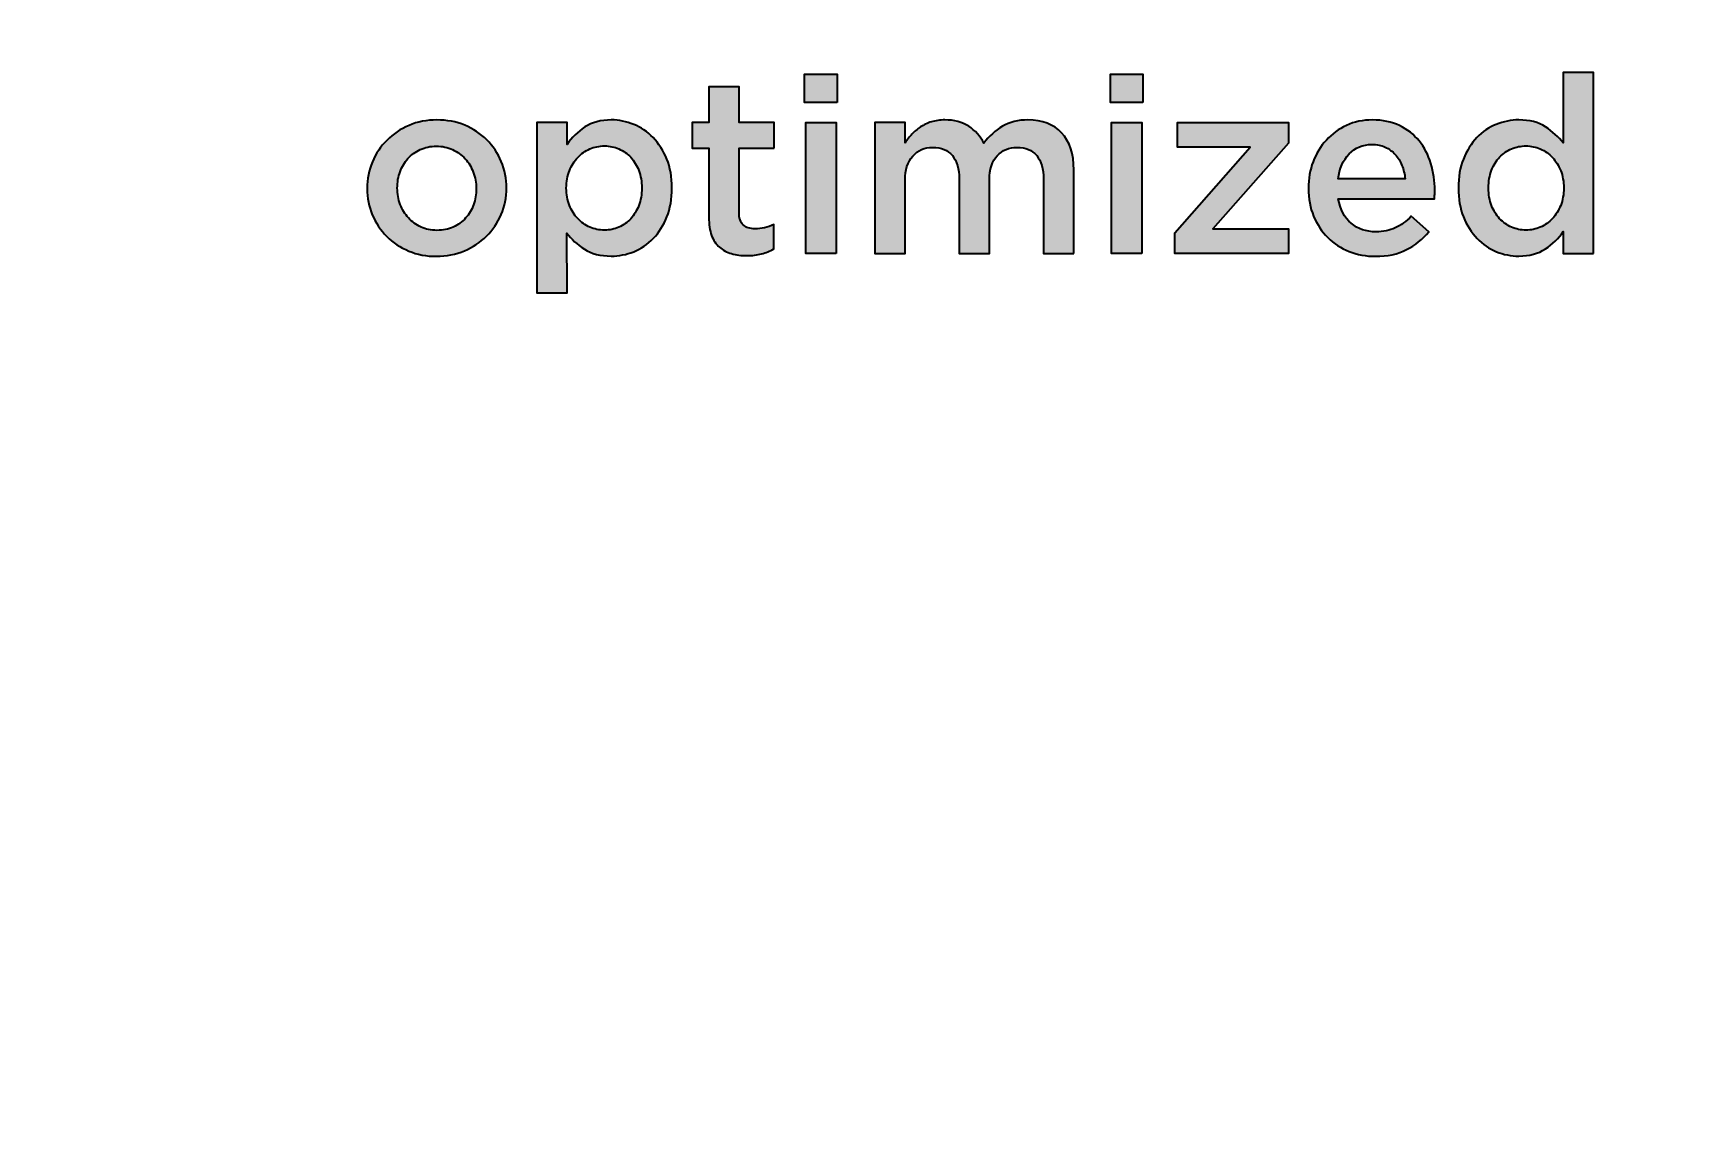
# Model space of a CAD drawing. Header units: millimetres. Extents: x 0 to 305, y -305 to 0.
# Drawn here: x 178.91 to 211.82, y -76.26 to -54.61 of the extents above; entities that cross this region are included whole.
import ezdxf

# ---------------------------------------------------------------- set-up
doc = ezdxf.new("R2010")
doc.units = ezdxf.units.MM
doc.header["$MEASUREMENT"] = 0
doc.layers.add('Layer 1', color=7, linetype='Continuous')

# ---------------------------------------------------------------- blocks, each defined once
blk = doc.blocks.new('block 2')
at = {"layer": 'Layer 1', "true_color": 0xffffff}
h = blk.add_hatch(color=7, dxfattribs=at)
h.dxf.hatch_style = 2
h.paths.add_polyline_path([(194.309, -56.002), (194.956, -56.002), (194.956, -55.434), (194.309, -55.434)])
h = blk.add_hatch(color=7, dxfattribs=at)
h.dxf.hatch_style = 2
h.paths.add_polyline_path([(200.414, -56.002), (201.061, -56.002), (201.061, -55.434), (200.414, -55.434)])
h = blk.add_hatch(color=7, dxfattribs=at)
h.dxf.hatch_style = 2
edge = h.paths.add_edge_path()
edge.add_spline(control_points=[(209.452, -56.807), (209.356, -56.686), (209.238, -56.579), (209.097, -56.486), (208.956, -56.394), (208.778, -56.348), (208.565, -56.348), (208.41, -56.348), (208.26, -56.378), (208.114, -56.437), (207.968, -56.496), (207.839, -56.584), (207.727, -56.701), (207.616, -56.818), (207.526, -56.961), (207.459, -57.128), (207.391, -57.296), (207.358, -57.489), (207.358, -57.706), (207.358, -57.924), (207.392, -58.116), (207.461, -58.284), (207.53, -58.452), (207.62, -58.595), (207.732, -58.711), (207.844, -58.828), (207.972, -58.916), (208.116, -58.976), (208.261, -59.035), (208.41, -59.064), (208.565, -59.064), (208.775, -59.064), (208.952, -59.017), (209.095, -58.921), (209.238, -58.826), (209.356, -58.711), (209.452, -58.576), (209.452, -58.576), (209.452, -59.01), (209.452, -59.01), (209.452, -59.01), (210.054, -59.01), (210.054, -59.01), (210.054, -59.01), (210.054, -55.405), (210.054, -55.405), (210.054, -55.405), (209.452, -55.405), (209.452, -55.405), (209.452, -55.405), (209.452, -56.807), (209.452, -56.807)], knot_values=[0, 0, 0, 0, 1, 1, 1, 2, 2, 2, 3, 3, 3, 4, 4, 4, 5, 5, 5, 6, 6, 6, 7, 7, 7, 8, 8, 8, 9, 9, 9, 10, 10, 10, 11, 11, 11, 12, 12, 12, 13, 13, 13, 14, 14, 14, 15, 15, 15, 16, 16, 16, 17, 17, 17, 17], degree=3, periodic=1)
edge = h.paths.add_edge_path()
edge.add_spline(control_points=[(209.4, -58.052), (209.359, -58.154), (209.304, -58.242), (209.235, -58.316), (209.166, -58.39), (209.086, -58.447), (208.994, -58.487), (208.902, -58.526), (208.807, -58.546), (208.708, -58.546), (208.607, -58.546), (208.511, -58.526), (208.42, -58.487), (208.33, -58.447), (208.251, -58.391), (208.182, -58.319), (208.113, -58.246), (208.059, -58.158), (208.019, -58.055), (207.98, -57.951), (207.96, -57.835), (207.96, -57.706), (207.96, -57.575), (207.98, -57.457), (208.019, -57.353), (208.059, -57.249), (208.113, -57.161), (208.182, -57.089), (208.251, -57.017), (208.33, -56.961), (208.42, -56.923), (208.511, -56.886), (208.607, -56.867), (208.708, -56.867), (208.807, -56.867), (208.902, -56.886), (208.994, -56.926), (209.086, -56.966), (209.166, -57.022), (209.235, -57.096), (209.304, -57.17), (209.359, -57.259), (209.4, -57.361), (209.441, -57.463), (209.462, -57.578), (209.462, -57.706), (209.462, -57.835), (209.441, -57.95), (209.4, -58.052)], knot_values=[0, 0, 0, 0, 1, 1, 1, 2, 2, 2, 3, 3, 3, 4, 4, 4, 5, 5, 5, 6, 6, 6, 7, 7, 7, 8, 8, 8, 9, 9, 9, 10, 10, 10, 11, 11, 11, 12, 12, 12, 13, 13, 13, 14, 14, 14, 15, 15, 15, 16, 16, 16, 16], degree=3, periodic=1)
h = blk.add_hatch(color=7, dxfattribs=at)
h.dxf.hatch_style = 2
edge = h.paths.add_edge_path()
edge.add_spline(control_points=[(193, -55.686), (193, -55.686), (192.398, -55.686), (192.398, -55.686), (192.398, -55.686), (192.398, -56.402), (192.398, -56.402), (192.398, -56.402), (192.067, -56.402), (192.067, -56.402), (192.067, -56.402), (192.067, -56.911), (192.067, -56.911), (192.067, -56.911), (192.398, -56.911), (192.398, -56.911), (192.398, -56.911), (192.398, -58.287), (192.398, -58.287), (192.398, -58.433), (192.416, -58.554), (192.453, -58.651), (192.489, -58.749), (192.542, -58.827), (192.609, -58.886), (192.678, -58.946), (192.758, -58.989), (192.851, -59.015), (192.944, -59.041), (193.045, -59.055), (193.153, -59.055), (193.265, -59.055), (193.364, -59.043), (193.45, -59.02), (193.535, -58.997), (193.616, -58.964), (193.692, -58.921), (193.692, -58.921), (193.692, -58.432), (193.692, -58.432), (193.573, -58.492), (193.45, -58.521), (193.322, -58.521), (193.219, -58.521), (193.14, -58.496), (193.085, -58.444), (193.028, -58.393), (193, -58.31), (193, -58.194), (193, -58.194), (193, -56.911), (193, -56.911), (193, -56.911), (193.702, -56.911), (193.702, -56.911), (193.702, -56.911), (193.702, -56.402), (193.702, -56.402), (193.702, -56.402), (193, -56.402), (193, -56.402), (193, -56.402), (193, -55.686), (193, -55.686)], knot_values=[0, 0, 0, 0, 1, 1, 1, 2, 2, 2, 3, 3, 3, 4, 4, 4, 5, 5, 5, 6, 6, 6, 7, 7, 7, 8, 8, 8, 9, 9, 9, 10, 10, 10, 11, 11, 11, 12, 12, 12, 13, 13, 13, 14, 14, 14, 15, 15, 15, 16, 16, 16, 17, 17, 17, 18, 18, 18, 19, 19, 19, 20, 20, 20, 21, 21, 21, 21], degree=3, periodic=1)
h = blk.add_hatch(color=7, dxfattribs=at)
h.dxf.hatch_style = 2
edge = h.paths.add_edge_path()
edge.add_spline(control_points=[(187.965, -56.746), (187.842, -56.622), (187.695, -56.525), (187.526, -56.454), (187.356, -56.383), (187.171, -56.348), (186.97, -56.348), (186.769, -56.348), (186.584, -56.384), (186.414, -56.457), (186.245, -56.529), (186.098, -56.627), (185.975, -56.751), (185.851, -56.874), (185.754, -57.019), (185.683, -57.185), (185.612, -57.352), (185.577, -57.528), (185.577, -57.716), (185.577, -57.904), (185.612, -58.079), (185.681, -58.242), (185.75, -58.405), (185.846, -58.548), (185.97, -58.672), (186.093, -58.795), (186.24, -58.893), (186.409, -58.963), (186.579, -59.034), (186.762, -59.069), (186.96, -59.069), (187.161, -59.069), (187.347, -59.033), (187.518, -58.961), (187.689, -58.888), (187.837, -58.79), (187.96, -58.667), (188.084, -58.543), (188.181, -58.4), (188.252, -58.235), (188.322, -58.07), (188.358, -57.894), (188.358, -57.706), (188.358, -57.519), (188.323, -57.343), (188.254, -57.178), (188.185, -57.013), (188.089, -56.869), (187.965, -56.746)], knot_values=[0, 0, 0, 0, 1, 1, 1, 2, 2, 2, 3, 3, 3, 4, 4, 4, 5, 5, 5, 6, 6, 6, 7, 7, 7, 8, 8, 8, 9, 9, 9, 10, 10, 10, 11, 11, 11, 12, 12, 12, 13, 13, 13, 14, 14, 14, 15, 15, 15, 16, 16, 16, 16], degree=3, periodic=1)
edge = h.paths.add_edge_path()
edge.add_spline(control_points=[(187.701, -58.04), (187.665, -58.14), (187.613, -58.228), (187.544, -58.304), (187.476, -58.38), (187.393, -58.44), (187.296, -58.484), (187.2, -58.529), (187.091, -58.551), (186.97, -58.551), (186.855, -58.551), (186.75, -58.529), (186.653, -58.484), (186.557, -58.44), (186.473, -58.38), (186.403, -58.304), (186.333, -58.228), (186.278, -58.138), (186.239, -58.035), (186.199, -57.931), (186.18, -57.822), (186.18, -57.706), (186.18, -57.591), (186.198, -57.483), (186.234, -57.383), (186.27, -57.282), (186.322, -57.194), (186.391, -57.119), (186.46, -57.043), (186.542, -56.983), (186.639, -56.938), (186.735, -56.894), (186.842, -56.872), (186.96, -56.872), (187.078, -56.872), (187.185, -56.894), (187.282, -56.938), (187.378, -56.983), (187.461, -57.044), (187.532, -57.121), (187.602, -57.198), (187.657, -57.288), (187.696, -57.39), (187.736, -57.492), (187.755, -57.601), (187.755, -57.716), (187.755, -57.831), (187.737, -57.939), (187.701, -58.04)], knot_values=[0, 0, 0, 0, 1, 1, 1, 2, 2, 2, 3, 3, 3, 4, 4, 4, 5, 5, 5, 6, 6, 6, 7, 7, 7, 8, 8, 8, 9, 9, 9, 10, 10, 10, 11, 11, 11, 12, 12, 12, 13, 13, 13, 14, 14, 14, 15, 15, 15, 16, 16, 16, 16], degree=3, periodic=1)
h = blk.add_hatch(color=7, dxfattribs=at)
h.dxf.hatch_style = 2
edge = h.paths.add_edge_path()
edge.add_spline(control_points=[(191.285, -56.701), (191.172, -56.584), (191.043, -56.496), (190.898, -56.437), (190.754, -56.378), (190.604, -56.348), (190.45, -56.348), (190.24, -56.348), (190.064, -56.395), (189.923, -56.489), (189.781, -56.583), (189.663, -56.699), (189.568, -56.837), (189.568, -56.837), (189.568, -56.402), (189.568, -56.402), (189.568, -56.402), (188.966, -56.402), (188.966, -56.402), (188.966, -56.402), (188.966, -59.8), (188.966, -59.8), (188.966, -59.8), (189.568, -59.8), (189.568, -59.8), (189.568, -59.8), (189.563, -58.605), (189.563, -58.605), (189.655, -58.727), (189.772, -58.834), (189.914, -58.926), (190.055, -59.018), (190.233, -59.064), (190.447, -59.064), (190.602, -59.064), (190.753, -59.035), (190.899, -58.976), (191.045, -58.916), (191.176, -58.828), (191.289, -58.711), (191.403, -58.595), (191.493, -58.452), (191.561, -58.284), (191.628, -58.116), (191.662, -57.924), (191.662, -57.706), (191.662, -57.489), (191.628, -57.296), (191.559, -57.128), (191.489, -56.961), (191.398, -56.818), (191.285, -56.701)], knot_values=[0, 0, 0, 0, 1, 1, 1, 2, 2, 2, 3, 3, 3, 4, 4, 4, 5, 5, 5, 6, 6, 6, 7, 7, 7, 8, 8, 8, 9, 9, 9, 10, 10, 10, 11, 11, 11, 12, 12, 12, 13, 13, 13, 14, 14, 14, 15, 15, 15, 16, 16, 16, 17, 17, 17, 17], degree=3, periodic=1)
edge = h.paths.add_edge_path()
edge.add_spline(control_points=[(191, -58.055), (190.961, -58.158), (190.907, -58.246), (190.84, -58.319), (190.772, -58.391), (190.693, -58.447), (190.603, -58.487), (190.512, -58.526), (190.416, -58.546), (190.314, -58.546), (190.212, -58.546), (190.114, -58.526), (190.022, -58.487), (189.93, -58.447), (189.85, -58.39), (189.78, -58.316), (189.711, -58.242), (189.656, -58.154), (189.615, -58.052), (189.574, -57.95), (189.553, -57.835), (189.553, -57.706), (189.553, -57.578), (189.574, -57.463), (189.615, -57.361), (189.656, -57.259), (189.711, -57.17), (189.78, -57.096), (189.85, -57.022), (189.93, -56.966), (190.022, -56.926), (190.114, -56.886), (190.212, -56.867), (190.314, -56.867), (190.416, -56.867), (190.512, -56.886), (190.603, -56.926), (190.693, -56.966), (190.772, -57.021), (190.84, -57.094), (190.907, -57.166), (190.961, -57.254), (191, -57.358), (191.04, -57.462), (191.059, -57.578), (191.059, -57.706), (191.059, -57.835), (191.04, -57.951), (191, -58.055)], knot_values=[0, 0, 0, 0, 1, 1, 1, 2, 2, 2, 3, 3, 3, 4, 4, 4, 5, 5, 5, 6, 6, 6, 7, 7, 7, 8, 8, 8, 9, 9, 9, 10, 10, 10, 11, 11, 11, 12, 12, 12, 13, 13, 13, 14, 14, 14, 15, 15, 15, 16, 16, 16, 16], degree=3, periodic=1)
h = blk.add_hatch(color=7, dxfattribs=at)
h.dxf.hatch_style = 2
h.paths.add_polyline_path([(194.334, -59.01), (194.936, -59.01), (194.936, -56.402), (194.334, -56.402)])
h = blk.add_hatch(color=7, dxfattribs=at)
h.dxf.hatch_style = 2
edge = h.paths.add_edge_path()
edge.add_spline(control_points=[(198.768, -56.348), (198.57, -56.348), (198.4, -56.391), (198.257, -56.475), (198.114, -56.56), (197.989, -56.672), (197.884, -56.812), (197.815, -56.672), (197.715, -56.56), (197.585, -56.475), (197.455, -56.391), (197.296, -56.348), (197.109, -56.348), (197.01, -56.348), (196.92, -56.361), (196.84, -56.386), (196.759, -56.411), (196.687, -56.444), (196.623, -56.488), (196.558, -56.531), (196.502, -56.579), (196.452, -56.632), (196.403, -56.685), (196.357, -56.742), (196.314, -56.802), (196.314, -56.802), (196.314, -56.402), (196.314, -56.402), (196.314, -56.402), (195.712, -56.402), (195.712, -56.402), (195.712, -56.402), (195.712, -59.01), (195.712, -59.01), (195.712, -59.01), (196.314, -59.01), (196.314, -59.01), (196.314, -59.01), (196.314, -57.547), (196.314, -57.547), (196.314, -57.343), (196.365, -57.184), (196.467, -57.069), (196.568, -56.954), (196.703, -56.896), (196.87, -56.896), (197.037, -56.896), (197.166, -56.951), (197.258, -57.059), (197.35, -57.167), (197.396, -57.323), (197.396, -57.527), (197.396, -57.527), (197.396, -59.01), (197.396, -59.01), (197.396, -59.01), (197.998, -59.01), (197.998, -59.01), (197.998, -59.01), (197.998, -57.542), (197.998, -57.542), (197.998, -57.332), (198.05, -57.172), (198.153, -57.061), (198.256, -56.951), (198.39, -56.896), (198.554, -56.896), (198.721, -56.896), (198.851, -56.951), (198.942, -57.059), (199.034, -57.167), (199.08, -57.325), (199.08, -57.532), (199.08, -57.532), (199.08, -59.01), (199.08, -59.01), (199.08, -59.01), (199.683, -59.01), (199.683, -59.01), (199.683, -59.01), (199.683, -57.346), (199.683, -57.346), (199.683, -57.026), (199.602, -56.78), (199.44, -56.607), (199.279, -56.435), (199.055, -56.348), (198.768, -56.348)], knot_values=[0, 0, 0, 0, 1, 1, 1, 2, 2, 2, 3, 3, 3, 4, 4, 4, 5, 5, 5, 6, 6, 6, 7, 7, 7, 8, 8, 8, 9, 9, 9, 10, 10, 10, 11, 11, 11, 12, 12, 12, 13, 13, 13, 14, 14, 14, 15, 15, 15, 16, 16, 16, 17, 17, 17, 18, 18, 18, 19, 19, 19, 20, 20, 20, 21, 21, 21, 22, 22, 22, 23, 23, 23, 24, 24, 24, 25, 25, 25, 26, 26, 26, 27, 27, 27, 28, 28, 28, 29, 29, 29, 29], degree=3, periodic=1)
h = blk.add_hatch(color=7, dxfattribs=at)
h.dxf.hatch_style = 2
h.paths.add_polyline_path([(200.438, -59.01), (201.041, -59.01), (201.041, -56.402), (200.438, -56.402)])
h = blk.add_hatch(color=7, dxfattribs=at)
h.dxf.hatch_style = 2
h.paths.add_polyline_path([(201.752, -56.891), (203.204, -56.891), (201.698, -58.6), (201.698, -59.01), (203.965, -59.01), (203.965, -58.521), (202.458, -58.521), (203.965, -56.812), (203.965, -56.402), (201.752, -56.402)])
h = blk.add_hatch(color=7, dxfattribs=at)
h.dxf.hatch_style = 2
edge = h.paths.add_edge_path()
edge.add_spline(control_points=[(206.575, -56.768), (206.471, -56.639), (206.341, -56.537), (206.185, -56.462), (206.028, -56.386), (205.847, -56.348), (205.639, -56.348), (205.451, -56.348), (205.28, -56.384), (205.125, -56.457), (204.97, -56.529), (204.836, -56.627), (204.723, -56.751), (204.609, -56.874), (204.521, -57.018), (204.458, -57.183), (204.396, -57.347), (204.365, -57.524), (204.365, -57.711), (204.365, -57.916), (204.399, -58.101), (204.468, -58.267), (204.538, -58.433), (204.632, -58.576), (204.752, -58.694), (204.873, -58.813), (205.014, -58.905), (205.177, -58.971), (205.34, -59.037), (205.515, -59.069), (205.703, -59.069), (205.943, -59.069), (206.15, -59.025), (206.323, -58.936), (206.496, -58.847), (206.645, -58.729), (206.77, -58.581), (206.77, -58.581), (206.419, -58.269), (206.419, -58.269), (206.314, -58.371), (206.207, -58.449), (206.098, -58.502), (205.989, -58.554), (205.861, -58.581), (205.713, -58.581), (205.519, -58.581), (205.354, -58.524), (205.219, -58.41), (205.084, -58.297), (204.999, -58.133), (204.962, -57.919), (204.962, -57.919), (206.879, -57.919), (206.879, -57.919), (206.882, -57.889), (206.884, -57.861), (206.886, -57.835), (206.888, -57.808), (206.888, -57.782), (206.888, -57.756), (206.888, -57.568), (206.862, -57.389), (206.809, -57.217), (206.757, -57.046), (206.679, -56.896), (206.575, -56.768)], knot_values=[0, 0, 0, 0, 1, 1, 1, 2, 2, 2, 3, 3, 3, 4, 4, 4, 5, 5, 5, 6, 6, 6, 7, 7, 7, 8, 8, 8, 9, 9, 9, 10, 10, 10, 11, 11, 11, 12, 12, 12, 13, 13, 13, 14, 14, 14, 15, 15, 15, 16, 16, 16, 17, 17, 17, 18, 18, 18, 19, 19, 19, 20, 20, 20, 21, 21, 21, 22, 22, 22, 22], degree=3, periodic=1)
edge = h.paths.add_edge_path()
edge.add_spline(control_points=[(204.957, -57.524), (204.984, -57.319), (205.057, -57.154), (205.177, -57.027), (205.297, -56.901), (205.45, -56.837), (205.634, -56.837), (205.733, -56.837), (205.821, -56.855), (205.898, -56.891), (205.976, -56.928), (206.042, -56.976), (206.098, -57.037), (206.154, -57.098), (206.199, -57.17), (206.232, -57.254), (206.264, -57.338), (206.286, -57.428), (206.296, -57.524), (206.296, -57.524), (204.957, -57.524), (204.957, -57.524)], knot_values=[0, 0, 0, 0, 1, 1, 1, 2, 2, 2, 3, 3, 3, 4, 4, 4, 5, 5, 5, 6, 6, 6, 7, 7, 7, 7], degree=3, periodic=1)
at = {"layer": 'Layer 1', "color": 179, "lineweight": 35, "true_color": 0x231f20}
for points in [[(194.956, -56.002), (194.309, -56.002), (194.309, -55.434), (194.956, -55.434), (194.956, -56.002)], [(201.061, -56.002), (200.414, -56.002), (200.414, -55.434), (201.061, -55.434), (201.061, -56.002)], [(194.936, -59.01), (194.334, -59.01), (194.334, -56.402), (194.936, -56.402), (194.936, -59.01)], [(201.041, -59.01), (200.438, -59.01), (200.438, -56.402), (201.041, -56.402), (201.041, -59.01)], [(203.965, -56.812), (202.458, -58.521), (203.965, -58.521), (203.965, -59.01), (201.698, -59.01), (201.698, -58.6), (203.204, -56.891), (201.752, -56.891), (201.752, -56.402), (203.965, -56.402), (203.965, -56.812)]]:
    blk.add_lwpolyline(points, dxfattribs=at)
at = {"layer": 'Layer 1', "lineweight": 0}
for points in [[(194.309, -56.002), (194.956, -56.002), (194.956, -55.434), (194.309, -55.434), (194.309, -56.002)], [(200.414, -56.002), (201.061, -56.002), (201.061, -55.434), (200.414, -55.434), (200.414, -56.002)], [(194.334, -59.01), (194.936, -59.01), (194.936, -56.402), (194.334, -56.402), (194.334, -59.01)], [(200.438, -59.01), (201.041, -59.01), (201.041, -56.402), (200.438, -56.402), (200.438, -59.01)], [(201.752, -56.891), (203.204, -56.891), (201.698, -58.6), (201.698, -59.01), (203.965, -59.01), (203.965, -58.521), (202.458, -58.521), (203.965, -56.812), (203.965, -56.402), (201.752, -56.402), (201.752, -56.891)]]:
    blk.add_lwpolyline(points, dxfattribs=at)
at = {"layer": 'Layer 1', "color": 179, "lineweight": 35, "true_color": 0x231f20}
for points, knots in [([(52.4, -36.336), (52.546, -36.336), (52.692, -36.334), (52.838, -36.334), (147.486, -36.334), (217.595, -108.724), (217.595, -199.1), (217.595, -199.1), (217.595, -199.999), (217.595, -199.999), (217.595, -200), (217.595, -200), (217.595, -200)], [0, 0, 0, 0, 1, 1, 1, 2, 2, 2, 3, 3, 3, 4, 4, 4, 4]), ([(210.054, -59.01), (210.054, -59.01), (209.452, -59.01), (209.452, -59.01), (209.452, -59.01), (209.452, -58.576), (209.452, -58.576), (209.356, -58.711), (209.238, -58.826), (209.095, -58.921), (208.952, -59.017), (208.775, -59.064), (208.565, -59.064), (208.41, -59.064), (208.261, -59.035), (208.116, -58.976), (207.972, -58.916), (207.844, -58.828), (207.732, -58.711), (207.62, -58.595), (207.53, -58.452), (207.461, -58.284), (207.392, -58.116), (207.358, -57.924), (207.358, -57.706), (207.358, -57.489), (207.391, -57.296), (207.459, -57.128), (207.526, -56.961), (207.616, -56.818), (207.727, -56.701), (207.839, -56.584), (207.968, -56.496), (208.114, -56.437), (208.26, -56.378), (208.41, -56.348), (208.565, -56.348), (208.778, -56.348), (208.956, -56.394), (209.097, -56.486), (209.238, -56.579), (209.356, -56.686), (209.452, -56.807), (209.452, -56.807), (209.452, -55.405), (209.452, -55.405), (209.452, -55.405), (210.054, -55.405), (210.054, -55.405), (210.054, -55.405), (210.054, -59.01), (210.054, -59.01)], [0, 0, 0, 0, 1, 1, 1, 2, 2, 2, 3, 3, 3, 4, 4, 4, 5, 5, 5, 6, 6, 6, 7, 7, 7, 8, 8, 8, 9, 9, 9, 10, 10, 10, 11, 11, 11, 12, 12, 12, 13, 13, 13, 14, 14, 14, 15, 15, 15, 16, 16, 16, 17, 17, 17, 17]), ([(193.702, -56.911), (193.702, -56.911), (193, -56.911), (193, -56.911), (193, -56.911), (193, -58.194), (193, -58.194), (193, -58.31), (193.028, -58.393), (193.085, -58.444), (193.14, -58.496), (193.219, -58.521), (193.322, -58.521), (193.45, -58.521), (193.573, -58.492), (193.692, -58.432), (193.692, -58.432), (193.692, -58.921), (193.692, -58.921), (193.616, -58.964), (193.535, -58.997), (193.45, -59.02), (193.364, -59.043), (193.265, -59.055), (193.153, -59.055), (193.045, -59.055), (192.944, -59.041), (192.851, -59.015), (192.758, -58.989), (192.678, -58.946), (192.609, -58.886), (192.542, -58.827), (192.489, -58.749), (192.453, -58.651), (192.416, -58.554), (192.398, -58.433), (192.398, -58.287), (192.398, -58.287), (192.398, -56.911), (192.398, -56.911), (192.398, -56.911), (192.067, -56.911), (192.067, -56.911), (192.067, -56.911), (192.067, -56.402), (192.067, -56.402), (192.067, -56.402), (192.398, -56.402), (192.398, -56.402), (192.398, -56.402), (192.398, -55.686), (192.398, -55.686), (192.398, -55.686), (193, -55.686), (193, -55.686), (193, -55.686), (193, -56.402), (193, -56.402), (193, -56.402), (193.702, -56.402), (193.702, -56.402), (193.702, -56.402), (193.702, -56.911), (193.702, -56.911)], [0, 0, 0, 0, 1, 1, 1, 2, 2, 2, 3, 3, 3, 4, 4, 4, 5, 5, 5, 6, 6, 6, 7, 7, 7, 8, 8, 8, 9, 9, 9, 10, 10, 10, 11, 11, 11, 12, 12, 12, 13, 13, 13, 14, 14, 14, 15, 15, 15, 16, 16, 16, 17, 17, 17, 18, 18, 18, 19, 19, 19, 20, 20, 20, 21, 21, 21, 21]), ([(188.252, -58.235), (188.181, -58.4), (188.084, -58.543), (187.96, -58.667), (187.837, -58.79), (187.689, -58.888), (187.518, -58.961), (187.347, -59.033), (187.161, -59.069), (186.96, -59.069), (186.762, -59.069), (186.579, -59.034), (186.409, -58.963), (186.24, -58.893), (186.093, -58.795), (185.97, -58.672), (185.846, -58.548), (185.75, -58.405), (185.681, -58.242), (185.612, -58.079), (185.577, -57.904), (185.577, -57.716), (185.577, -57.528), (185.612, -57.352), (185.683, -57.185), (185.754, -57.019), (185.851, -56.874), (185.975, -56.751), (186.098, -56.627), (186.245, -56.529), (186.414, -56.457), (186.584, -56.384), (186.769, -56.348), (186.97, -56.348), (187.171, -56.348), (187.356, -56.383), (187.526, -56.454), (187.695, -56.525), (187.842, -56.622), (187.965, -56.746), (188.089, -56.869), (188.185, -57.013), (188.254, -57.178), (188.323, -57.343), (188.358, -57.519), (188.358, -57.706), (188.358, -57.894), (188.322, -58.07), (188.252, -58.235)], [0, 0, 0, 0, 1, 1, 1, 2, 2, 2, 3, 3, 3, 4, 4, 4, 5, 5, 5, 6, 6, 6, 7, 7, 7, 8, 8, 8, 9, 9, 9, 10, 10, 10, 11, 11, 11, 12, 12, 12, 13, 13, 13, 14, 14, 14, 15, 15, 15, 16, 16, 16, 16]), ([(191.561, -58.284), (191.493, -58.452), (191.403, -58.595), (191.289, -58.711), (191.176, -58.828), (191.045, -58.916), (190.899, -58.976), (190.753, -59.035), (190.602, -59.064), (190.447, -59.064), (190.233, -59.064), (190.055, -59.018), (189.914, -58.926), (189.772, -58.834), (189.655, -58.727), (189.563, -58.605), (189.563, -58.605), (189.568, -59.8), (189.568, -59.8), (189.568, -59.8), (188.966, -59.8), (188.966, -59.8), (188.966, -59.8), (188.966, -56.402), (188.966, -56.402), (188.966, -56.402), (189.568, -56.402), (189.568, -56.402), (189.568, -56.402), (189.568, -56.837), (189.568, -56.837), (189.663, -56.699), (189.781, -56.583), (189.923, -56.489), (190.064, -56.395), (190.24, -56.348), (190.45, -56.348), (190.604, -56.348), (190.754, -56.378), (190.898, -56.437), (191.043, -56.496), (191.172, -56.584), (191.285, -56.701), (191.398, -56.818), (191.489, -56.961), (191.559, -57.128), (191.628, -57.296), (191.662, -57.489), (191.662, -57.706), (191.662, -57.924), (191.628, -58.116), (191.561, -58.284)], [0, 0, 0, 0, 1, 1, 1, 2, 2, 2, 3, 3, 3, 4, 4, 4, 5, 5, 5, 6, 6, 6, 7, 7, 7, 8, 8, 8, 9, 9, 9, 10, 10, 10, 11, 11, 11, 12, 12, 12, 13, 13, 13, 14, 14, 14, 15, 15, 15, 16, 16, 16, 17, 17, 17, 17]), ([(199.683, -59.01), (199.683, -59.01), (199.08, -59.01), (199.08, -59.01), (199.08, -59.01), (199.08, -57.532), (199.08, -57.532), (199.08, -57.325), (199.034, -57.167), (198.942, -57.059), (198.851, -56.951), (198.721, -56.896), (198.554, -56.896), (198.39, -56.896), (198.256, -56.951), (198.153, -57.061), (198.05, -57.172), (197.998, -57.332), (197.998, -57.542), (197.998, -57.542), (197.998, -59.01), (197.998, -59.01), (197.998, -59.01), (197.396, -59.01), (197.396, -59.01), (197.396, -59.01), (197.396, -57.527), (197.396, -57.527), (197.396, -57.323), (197.35, -57.167), (197.258, -57.059), (197.166, -56.951), (197.037, -56.896), (196.87, -56.896), (196.703, -56.896), (196.568, -56.954), (196.467, -57.069), (196.365, -57.184), (196.314, -57.343), (196.314, -57.547), (196.314, -57.547), (196.314, -59.01), (196.314, -59.01), (196.314, -59.01), (195.712, -59.01), (195.712, -59.01), (195.712, -59.01), (195.712, -56.402), (195.712, -56.402), (195.712, -56.402), (196.314, -56.402), (196.314, -56.402), (196.314, -56.402), (196.314, -56.802), (196.314, -56.802), (196.357, -56.742), (196.403, -56.685), (196.452, -56.632), (196.502, -56.579), (196.558, -56.531), (196.623, -56.488), (196.687, -56.444), (196.759, -56.411), (196.84, -56.386), (196.92, -56.361), (197.01, -56.348), (197.109, -56.348), (197.296, -56.348), (197.455, -56.391), (197.585, -56.475), (197.715, -56.56), (197.815, -56.672), (197.884, -56.812), (197.989, -56.672), (198.114, -56.56), (198.257, -56.475), (198.4, -56.391), (198.57, -56.348), (198.768, -56.348), (199.055, -56.348), (199.279, -56.435), (199.44, -56.607), (199.602, -56.78), (199.683, -57.026), (199.683, -57.346), (199.683, -57.346), (199.683, -59.01), (199.683, -59.01)], [0, 0, 0, 0, 1, 1, 1, 2, 2, 2, 3, 3, 3, 4, 4, 4, 5, 5, 5, 6, 6, 6, 7, 7, 7, 8, 8, 8, 9, 9, 9, 10, 10, 10, 11, 11, 11, 12, 12, 12, 13, 13, 13, 14, 14, 14, 15, 15, 15, 16, 16, 16, 17, 17, 17, 18, 18, 18, 19, 19, 19, 20, 20, 20, 21, 21, 21, 22, 22, 22, 23, 23, 23, 24, 24, 24, 25, 25, 25, 26, 26, 26, 27, 27, 27, 28, 28, 28, 29, 29, 29, 29]), ([(206.886, -57.835), (206.884, -57.861), (206.882, -57.889), (206.879, -57.919), (206.879, -57.919), (204.962, -57.919), (204.962, -57.919), (204.999, -58.133), (205.084, -58.297), (205.219, -58.41), (205.354, -58.524), (205.519, -58.581), (205.713, -58.581), (205.861, -58.581), (205.989, -58.554), (206.098, -58.502), (206.207, -58.449), (206.314, -58.371), (206.419, -58.269), (206.419, -58.269), (206.77, -58.581), (206.77, -58.581), (206.645, -58.729), (206.496, -58.847), (206.323, -58.936), (206.15, -59.025), (205.943, -59.069), (205.703, -59.069), (205.515, -59.069), (205.34, -59.037), (205.177, -58.971), (205.014, -58.905), (204.873, -58.813), (204.752, -58.694), (204.632, -58.576), (204.538, -58.433), (204.468, -58.267), (204.399, -58.101), (204.365, -57.916), (204.365, -57.711), (204.365, -57.524), (204.396, -57.347), (204.458, -57.183), (204.521, -57.018), (204.609, -56.874), (204.723, -56.751), (204.836, -56.627), (204.97, -56.529), (205.125, -56.457), (205.28, -56.384), (205.451, -56.348), (205.639, -56.348), (205.847, -56.348), (206.028, -56.386), (206.185, -56.462), (206.341, -56.537), (206.471, -56.639), (206.575, -56.768), (206.679, -56.896), (206.757, -57.046), (206.809, -57.217), (206.862, -57.389), (206.888, -57.568), (206.888, -57.756), (206.888, -57.782), (206.888, -57.808), (206.886, -57.835)], [0, 0, 0, 0, 1, 1, 1, 2, 2, 2, 3, 3, 3, 4, 4, 4, 5, 5, 5, 6, 6, 6, 7, 7, 7, 8, 8, 8, 9, 9, 9, 10, 10, 10, 11, 11, 11, 12, 12, 12, 13, 13, 13, 14, 14, 14, 15, 15, 15, 16, 16, 16, 17, 17, 17, 18, 18, 18, 19, 19, 19, 20, 20, 20, 21, 21, 21, 22, 22, 22, 22]), ([(187.532, -57.121), (187.461, -57.044), (187.378, -56.983), (187.282, -56.938), (187.185, -56.894), (187.078, -56.872), (186.96, -56.872), (186.842, -56.872), (186.735, -56.894), (186.639, -56.938), (186.542, -56.983), (186.46, -57.043), (186.391, -57.119), (186.322, -57.194), (186.27, -57.282), (186.234, -57.383), (186.198, -57.483), (186.18, -57.591), (186.18, -57.706), (186.18, -57.822), (186.199, -57.931), (186.239, -58.035), (186.278, -58.138), (186.333, -58.228), (186.403, -58.304), (186.473, -58.38), (186.557, -58.44), (186.653, -58.484), (186.75, -58.529), (186.855, -58.551), (186.97, -58.551), (187.091, -58.551), (187.2, -58.529), (187.296, -58.484), (187.393, -58.44), (187.476, -58.38), (187.544, -58.304), (187.613, -58.228), (187.665, -58.14), (187.701, -58.04), (187.737, -57.939), (187.755, -57.831), (187.755, -57.716), (187.755, -57.601), (187.736, -57.492), (187.696, -57.39), (187.657, -57.288), (187.602, -57.198), (187.532, -57.121)], [0, 0, 0, 0, 1, 1, 1, 2, 2, 2, 3, 3, 3, 4, 4, 4, 5, 5, 5, 6, 6, 6, 7, 7, 7, 8, 8, 8, 9, 9, 9, 10, 10, 10, 11, 11, 11, 12, 12, 12, 13, 13, 13, 14, 14, 14, 15, 15, 15, 16, 16, 16, 16]), ([(190.84, -57.094), (190.772, -57.021), (190.693, -56.966), (190.603, -56.926), (190.512, -56.886), (190.416, -56.867), (190.314, -56.867), (190.212, -56.867), (190.114, -56.886), (190.022, -56.926), (189.93, -56.966), (189.85, -57.022), (189.78, -57.096), (189.711, -57.17), (189.656, -57.259), (189.615, -57.361), (189.574, -57.463), (189.553, -57.578), (189.553, -57.706), (189.553, -57.835), (189.574, -57.95), (189.615, -58.052), (189.656, -58.154), (189.711, -58.242), (189.78, -58.316), (189.85, -58.39), (189.93, -58.447), (190.022, -58.487), (190.114, -58.526), (190.212, -58.546), (190.314, -58.546), (190.416, -58.546), (190.512, -58.526), (190.603, -58.487), (190.693, -58.447), (190.772, -58.391), (190.84, -58.319), (190.907, -58.246), (190.961, -58.158), (191, -58.055), (191.04, -57.951), (191.059, -57.835), (191.059, -57.706), (191.059, -57.578), (191.04, -57.462), (191, -57.358), (190.961, -57.254), (190.907, -57.166), (190.84, -57.094)], [0, 0, 0, 0, 1, 1, 1, 2, 2, 2, 3, 3, 3, 4, 4, 4, 5, 5, 5, 6, 6, 6, 7, 7, 7, 8, 8, 8, 9, 9, 9, 10, 10, 10, 11, 11, 11, 12, 12, 12, 13, 13, 13, 14, 14, 14, 15, 15, 15, 16, 16, 16, 16]), ([(206.098, -57.037), (206.042, -56.976), (205.976, -56.928), (205.898, -56.891), (205.821, -56.855), (205.733, -56.837), (205.634, -56.837), (205.45, -56.837), (205.297, -56.901), (205.177, -57.027), (205.057, -57.154), (204.984, -57.319), (204.957, -57.524), (204.957, -57.524), (206.296, -57.524), (206.296, -57.524), (206.286, -57.428), (206.264, -57.338), (206.232, -57.254), (206.199, -57.17), (206.154, -57.098), (206.098, -57.037)], [0, 0, 0, 0, 1, 1, 1, 2, 2, 2, 3, 3, 3, 4, 4, 4, 5, 5, 5, 6, 6, 6, 7, 7, 7, 7]), ([(209.235, -57.096), (209.166, -57.022), (209.086, -56.966), (208.994, -56.926), (208.902, -56.886), (208.807, -56.867), (208.708, -56.867), (208.607, -56.867), (208.511, -56.886), (208.42, -56.923), (208.33, -56.961), (208.251, -57.017), (208.182, -57.089), (208.113, -57.161), (208.059, -57.249), (208.019, -57.353), (207.98, -57.457), (207.96, -57.575), (207.96, -57.706), (207.96, -57.835), (207.98, -57.951), (208.019, -58.055), (208.059, -58.158), (208.113, -58.246), (208.182, -58.319), (208.251, -58.391), (208.33, -58.447), (208.42, -58.487), (208.511, -58.526), (208.607, -58.546), (208.708, -58.546), (208.807, -58.546), (208.902, -58.526), (208.994, -58.487), (209.086, -58.447), (209.166, -58.39), (209.235, -58.316), (209.304, -58.242), (209.359, -58.154), (209.4, -58.052), (209.441, -57.95), (209.462, -57.835), (209.462, -57.706), (209.462, -57.578), (209.441, -57.463), (209.4, -57.361), (209.359, -57.259), (209.304, -57.17), (209.235, -57.096)], [0, 0, 0, 0, 1, 1, 1, 2, 2, 2, 3, 3, 3, 4, 4, 4, 5, 5, 5, 6, 6, 6, 7, 7, 7, 8, 8, 8, 9, 9, 9, 10, 10, 10, 11, 11, 11, 12, 12, 12, 13, 13, 13, 14, 14, 14, 15, 15, 15, 16, 16, 16, 16])]:
    blk.add_open_spline(points, degree=3, knots=knots, dxfattribs=at)
at = {"layer": 'Layer 1', "lineweight": 0}
for points, knots in [([(209.452, -56.807), (209.356, -56.686), (209.238, -56.579), (209.097, -56.486), (208.956, -56.394), (208.778, -56.348), (208.565, -56.348), (208.41, -56.348), (208.26, -56.378), (208.114, -56.437), (207.968, -56.496), (207.839, -56.584), (207.727, -56.701), (207.616, -56.818), (207.526, -56.961), (207.459, -57.128), (207.391, -57.296), (207.358, -57.489), (207.358, -57.706), (207.358, -57.924), (207.392, -58.116), (207.461, -58.284), (207.53, -58.452), (207.62, -58.595), (207.732, -58.711), (207.844, -58.828), (207.972, -58.916), (208.116, -58.976), (208.261, -59.035), (208.41, -59.064), (208.565, -59.064), (208.775, -59.064), (208.952, -59.017), (209.095, -58.921), (209.238, -58.826), (209.356, -58.711), (209.452, -58.576), (209.452, -58.576), (209.452, -59.01), (209.452, -59.01), (209.452, -59.01), (210.054, -59.01), (210.054, -59.01), (210.054, -59.01), (210.054, -55.405), (210.054, -55.405), (210.054, -55.405), (209.452, -55.405), (209.452, -55.405), (209.452, -55.405), (209.452, -56.807), (209.452, -56.807)], [0, 0, 0, 0, 1, 1, 1, 2, 2, 2, 3, 3, 3, 4, 4, 4, 5, 5, 5, 6, 6, 6, 7, 7, 7, 8, 8, 8, 9, 9, 9, 10, 10, 10, 11, 11, 11, 12, 12, 12, 13, 13, 13, 14, 14, 14, 15, 15, 15, 16, 16, 16, 17, 17, 17, 17]), ([(193, -55.686), (193, -55.686), (192.398, -55.686), (192.398, -55.686), (192.398, -55.686), (192.398, -56.402), (192.398, -56.402), (192.398, -56.402), (192.067, -56.402), (192.067, -56.402), (192.067, -56.402), (192.067, -56.911), (192.067, -56.911), (192.067, -56.911), (192.398, -56.911), (192.398, -56.911), (192.398, -56.911), (192.398, -58.287), (192.398, -58.287), (192.398, -58.433), (192.416, -58.554), (192.453, -58.651), (192.489, -58.749), (192.542, -58.827), (192.609, -58.886), (192.678, -58.946), (192.758, -58.989), (192.851, -59.015), (192.944, -59.041), (193.045, -59.055), (193.153, -59.055), (193.265, -59.055), (193.364, -59.043), (193.45, -59.02), (193.535, -58.997), (193.616, -58.964), (193.692, -58.921), (193.692, -58.921), (193.692, -58.432), (193.692, -58.432), (193.573, -58.492), (193.45, -58.521), (193.322, -58.521), (193.219, -58.521), (193.14, -58.496), (193.085, -58.444), (193.028, -58.393), (193, -58.31), (193, -58.194), (193, -58.194), (193, -56.911), (193, -56.911), (193, -56.911), (193.702, -56.911), (193.702, -56.911), (193.702, -56.911), (193.702, -56.402), (193.702, -56.402), (193.702, -56.402), (193, -56.402), (193, -56.402), (193, -56.402), (193, -55.686), (193, -55.686)], [0, 0, 0, 0, 1, 1, 1, 2, 2, 2, 3, 3, 3, 4, 4, 4, 5, 5, 5, 6, 6, 6, 7, 7, 7, 8, 8, 8, 9, 9, 9, 10, 10, 10, 11, 11, 11, 12, 12, 12, 13, 13, 13, 14, 14, 14, 15, 15, 15, 16, 16, 16, 17, 17, 17, 18, 18, 18, 19, 19, 19, 20, 20, 20, 21, 21, 21, 21]), ([(187.965, -56.746), (187.842, -56.622), (187.695, -56.525), (187.526, -56.454), (187.356, -56.383), (187.171, -56.348), (186.97, -56.348), (186.769, -56.348), (186.584, -56.384), (186.414, -56.457), (186.245, -56.529), (186.098, -56.627), (185.975, -56.751), (185.851, -56.874), (185.754, -57.019), (185.683, -57.185), (185.612, -57.352), (185.577, -57.528), (185.577, -57.716), (185.577, -57.904), (185.612, -58.079), (185.681, -58.242), (185.75, -58.405), (185.846, -58.548), (185.97, -58.672), (186.093, -58.795), (186.24, -58.893), (186.409, -58.963), (186.579, -59.034), (186.762, -59.069), (186.96, -59.069), (187.161, -59.069), (187.347, -59.033), (187.518, -58.961), (187.689, -58.888), (187.837, -58.79), (187.96, -58.667), (188.084, -58.543), (188.181, -58.4), (188.252, -58.235), (188.322, -58.07), (188.358, -57.894), (188.358, -57.706), (188.358, -57.519), (188.323, -57.343), (188.254, -57.178), (188.185, -57.013), (188.089, -56.869), (187.965, -56.746)], [0, 0, 0, 0, 1, 1, 1, 2, 2, 2, 3, 3, 3, 4, 4, 4, 5, 5, 5, 6, 6, 6, 7, 7, 7, 8, 8, 8, 9, 9, 9, 10, 10, 10, 11, 11, 11, 12, 12, 12, 13, 13, 13, 14, 14, 14, 15, 15, 15, 16, 16, 16, 16]), ([(191.285, -56.701), (191.172, -56.584), (191.043, -56.496), (190.898, -56.437), (190.754, -56.378), (190.604, -56.348), (190.45, -56.348), (190.24, -56.348), (190.064, -56.395), (189.923, -56.489), (189.781, -56.583), (189.663, -56.699), (189.568, -56.837), (189.568, -56.837), (189.568, -56.402), (189.568, -56.402), (189.568, -56.402), (188.966, -56.402), (188.966, -56.402), (188.966, -56.402), (188.966, -59.8), (188.966, -59.8), (188.966, -59.8), (189.568, -59.8), (189.568, -59.8), (189.568, -59.8), (189.563, -58.605), (189.563, -58.605), (189.655, -58.727), (189.772, -58.834), (189.914, -58.926), (190.055, -59.018), (190.233, -59.064), (190.447, -59.064), (190.602, -59.064), (190.753, -59.035), (190.899, -58.976), (191.045, -58.916), (191.176, -58.828), (191.289, -58.711), (191.403, -58.595), (191.493, -58.452), (191.561, -58.284), (191.628, -58.116), (191.662, -57.924), (191.662, -57.706), (191.662, -57.489), (191.628, -57.296), (191.559, -57.128), (191.489, -56.961), (191.398, -56.818), (191.285, -56.701)], [0, 0, 0, 0, 1, 1, 1, 2, 2, 2, 3, 3, 3, 4, 4, 4, 5, 5, 5, 6, 6, 6, 7, 7, 7, 8, 8, 8, 9, 9, 9, 10, 10, 10, 11, 11, 11, 12, 12, 12, 13, 13, 13, 14, 14, 14, 15, 15, 15, 16, 16, 16, 17, 17, 17, 17]), ([(198.768, -56.348), (198.57, -56.348), (198.4, -56.391), (198.257, -56.475), (198.114, -56.56), (197.989, -56.672), (197.884, -56.812), (197.815, -56.672), (197.715, -56.56), (197.585, -56.475), (197.455, -56.391), (197.296, -56.348), (197.109, -56.348), (197.01, -56.348), (196.92, -56.361), (196.84, -56.386), (196.759, -56.411), (196.687, -56.444), (196.623, -56.488), (196.558, -56.531), (196.502, -56.579), (196.452, -56.632), (196.403, -56.685), (196.357, -56.742), (196.314, -56.802), (196.314, -56.802), (196.314, -56.402), (196.314, -56.402), (196.314, -56.402), (195.712, -56.402), (195.712, -56.402), (195.712, -56.402), (195.712, -59.01), (195.712, -59.01), (195.712, -59.01), (196.314, -59.01), (196.314, -59.01), (196.314, -59.01), (196.314, -57.547), (196.314, -57.547), (196.314, -57.343), (196.365, -57.184), (196.467, -57.069), (196.568, -56.954), (196.703, -56.896), (196.87, -56.896), (197.037, -56.896), (197.166, -56.951), (197.258, -57.059), (197.35, -57.167), (197.396, -57.323), (197.396, -57.527), (197.396, -57.527), (197.396, -59.01), (197.396, -59.01), (197.396, -59.01), (197.998, -59.01), (197.998, -59.01), (197.998, -59.01), (197.998, -57.542), (197.998, -57.542), (197.998, -57.332), (198.05, -57.172), (198.153, -57.061), (198.256, -56.951), (198.39, -56.896), (198.554, -56.896), (198.721, -56.896), (198.851, -56.951), (198.942, -57.059), (199.034, -57.167), (199.08, -57.325), (199.08, -57.532), (199.08, -57.532), (199.08, -59.01), (199.08, -59.01), (199.08, -59.01), (199.683, -59.01), (199.683, -59.01), (199.683, -59.01), (199.683, -57.346), (199.683, -57.346), (199.683, -57.026), (199.602, -56.78), (199.44, -56.607), (199.279, -56.435), (199.055, -56.348), (198.768, -56.348)], [0, 0, 0, 0, 1, 1, 1, 2, 2, 2, 3, 3, 3, 4, 4, 4, 5, 5, 5, 6, 6, 6, 7, 7, 7, 8, 8, 8, 9, 9, 9, 10, 10, 10, 11, 11, 11, 12, 12, 12, 13, 13, 13, 14, 14, 14, 15, 15, 15, 16, 16, 16, 17, 17, 17, 18, 18, 18, 19, 19, 19, 20, 20, 20, 21, 21, 21, 22, 22, 22, 23, 23, 23, 24, 24, 24, 25, 25, 25, 26, 26, 26, 27, 27, 27, 28, 28, 28, 29, 29, 29, 29]), ([(206.575, -56.768), (206.471, -56.639), (206.341, -56.537), (206.185, -56.462), (206.028, -56.386), (205.847, -56.348), (205.639, -56.348), (205.451, -56.348), (205.28, -56.384), (205.125, -56.457), (204.97, -56.529), (204.836, -56.627), (204.723, -56.751), (204.609, -56.874), (204.521, -57.018), (204.458, -57.183), (204.396, -57.347), (204.365, -57.524), (204.365, -57.711), (204.365, -57.916), (204.399, -58.101), (204.468, -58.267), (204.538, -58.433), (204.632, -58.576), (204.752, -58.694), (204.873, -58.813), (205.014, -58.905), (205.177, -58.971), (205.34, -59.037), (205.515, -59.069), (205.703, -59.069), (205.943, -59.069), (206.15, -59.025), (206.323, -58.936), (206.496, -58.847), (206.645, -58.729), (206.77, -58.581), (206.77, -58.581), (206.419, -58.269), (206.419, -58.269), (206.314, -58.371), (206.207, -58.449), (206.098, -58.502), (205.989, -58.554), (205.861, -58.581), (205.713, -58.581), (205.519, -58.581), (205.354, -58.524), (205.219, -58.41), (205.084, -58.297), (204.999, -58.133), (204.962, -57.919), (204.962, -57.919), (206.879, -57.919), (206.879, -57.919), (206.882, -57.889), (206.884, -57.861), (206.886, -57.835), (206.888, -57.808), (206.888, -57.782), (206.888, -57.756), (206.888, -57.568), (206.862, -57.389), (206.809, -57.217), (206.757, -57.046), (206.679, -56.896), (206.575, -56.768)], [0, 0, 0, 0, 1, 1, 1, 2, 2, 2, 3, 3, 3, 4, 4, 4, 5, 5, 5, 6, 6, 6, 7, 7, 7, 8, 8, 8, 9, 9, 9, 10, 10, 10, 11, 11, 11, 12, 12, 12, 13, 13, 13, 14, 14, 14, 15, 15, 15, 16, 16, 16, 17, 17, 17, 18, 18, 18, 19, 19, 19, 20, 20, 20, 21, 21, 21, 22, 22, 22, 22]), ([(187.701, -58.04), (187.665, -58.14), (187.613, -58.228), (187.544, -58.304), (187.476, -58.38), (187.393, -58.44), (187.296, -58.484), (187.2, -58.529), (187.091, -58.551), (186.97, -58.551), (186.855, -58.551), (186.75, -58.529), (186.653, -58.484), (186.557, -58.44), (186.473, -58.38), (186.403, -58.304), (186.333, -58.228), (186.278, -58.138), (186.239, -58.035), (186.199, -57.931), (186.18, -57.822), (186.18, -57.706), (186.18, -57.591), (186.198, -57.483), (186.234, -57.383), (186.27, -57.282), (186.322, -57.194), (186.391, -57.119), (186.46, -57.043), (186.542, -56.983), (186.639, -56.938), (186.735, -56.894), (186.842, -56.872), (186.96, -56.872), (187.078, -56.872), (187.185, -56.894), (187.282, -56.938), (187.378, -56.983), (187.461, -57.044), (187.532, -57.121), (187.602, -57.198), (187.657, -57.288), (187.696, -57.39), (187.736, -57.492), (187.755, -57.601), (187.755, -57.716), (187.755, -57.831), (187.737, -57.939), (187.701, -58.04)], [0, 0, 0, 0, 1, 1, 1, 2, 2, 2, 3, 3, 3, 4, 4, 4, 5, 5, 5, 6, 6, 6, 7, 7, 7, 8, 8, 8, 9, 9, 9, 10, 10, 10, 11, 11, 11, 12, 12, 12, 13, 13, 13, 14, 14, 14, 15, 15, 15, 16, 16, 16, 16]), ([(191, -58.055), (190.961, -58.158), (190.907, -58.246), (190.84, -58.319), (190.772, -58.391), (190.693, -58.447), (190.603, -58.487), (190.512, -58.526), (190.416, -58.546), (190.314, -58.546), (190.212, -58.546), (190.114, -58.526), (190.022, -58.487), (189.93, -58.447), (189.85, -58.39), (189.78, -58.316), (189.711, -58.242), (189.656, -58.154), (189.615, -58.052), (189.574, -57.95), (189.553, -57.835), (189.553, -57.706), (189.553, -57.578), (189.574, -57.463), (189.615, -57.361), (189.656, -57.259), (189.711, -57.17), (189.78, -57.096), (189.85, -57.022), (189.93, -56.966), (190.022, -56.926), (190.114, -56.886), (190.212, -56.867), (190.314, -56.867), (190.416, -56.867), (190.512, -56.886), (190.603, -56.926), (190.693, -56.966), (190.772, -57.021), (190.84, -57.094), (190.907, -57.166), (190.961, -57.254), (191, -57.358), (191.04, -57.462), (191.059, -57.578), (191.059, -57.706), (191.059, -57.835), (191.04, -57.951), (191, -58.055)], [0, 0, 0, 0, 1, 1, 1, 2, 2, 2, 3, 3, 3, 4, 4, 4, 5, 5, 5, 6, 6, 6, 7, 7, 7, 8, 8, 8, 9, 9, 9, 10, 10, 10, 11, 11, 11, 12, 12, 12, 13, 13, 13, 14, 14, 14, 15, 15, 15, 16, 16, 16, 16]), ([(204.957, -57.524), (204.984, -57.319), (205.057, -57.154), (205.177, -57.027), (205.297, -56.901), (205.45, -56.837), (205.634, -56.837), (205.733, -56.837), (205.821, -56.855), (205.898, -56.891), (205.976, -56.928), (206.042, -56.976), (206.098, -57.037), (206.154, -57.098), (206.199, -57.17), (206.232, -57.254), (206.264, -57.338), (206.286, -57.428), (206.296, -57.524), (206.296, -57.524), (204.957, -57.524), (204.957, -57.524)], [0, 0, 0, 0, 1, 1, 1, 2, 2, 2, 3, 3, 3, 4, 4, 4, 5, 5, 5, 6, 6, 6, 7, 7, 7, 7]), ([(209.4, -58.052), (209.359, -58.154), (209.304, -58.242), (209.235, -58.316), (209.166, -58.39), (209.086, -58.447), (208.994, -58.487), (208.902, -58.526), (208.807, -58.546), (208.708, -58.546), (208.607, -58.546), (208.511, -58.526), (208.42, -58.487), (208.33, -58.447), (208.251, -58.391), (208.182, -58.319), (208.113, -58.246), (208.059, -58.158), (208.019, -58.055), (207.98, -57.951), (207.96, -57.835), (207.96, -57.706), (207.96, -57.575), (207.98, -57.457), (208.019, -57.353), (208.059, -57.249), (208.113, -57.161), (208.182, -57.089), (208.251, -57.017), (208.33, -56.961), (208.42, -56.923), (208.511, -56.886), (208.607, -56.867), (208.708, -56.867), (208.807, -56.867), (208.902, -56.886), (208.994, -56.926), (209.086, -56.966), (209.166, -57.022), (209.235, -57.096), (209.304, -57.17), (209.359, -57.259), (209.4, -57.361), (209.441, -57.463), (209.462, -57.578), (209.462, -57.706), (209.462, -57.835), (209.441, -57.95), (209.4, -58.052)], [0, 0, 0, 0, 1, 1, 1, 2, 2, 2, 3, 3, 3, 4, 4, 4, 5, 5, 5, 6, 6, 6, 7, 7, 7, 8, 8, 8, 9, 9, 9, 10, 10, 10, 11, 11, 11, 12, 12, 12, 13, 13, 13, 14, 14, 14, 15, 15, 15, 16, 16, 16, 16])]:
    blk.add_open_spline(points, degree=3, knots=knots, dxfattribs=at)

msp = doc.modelspace()

# ---------------------------------------------------------------- block references
at = {"layer": 'Layer 1'}
msp.add_blockref('block 2', (0, 0), dxfattribs=at)

doc.saveas('drawing.dxf')
